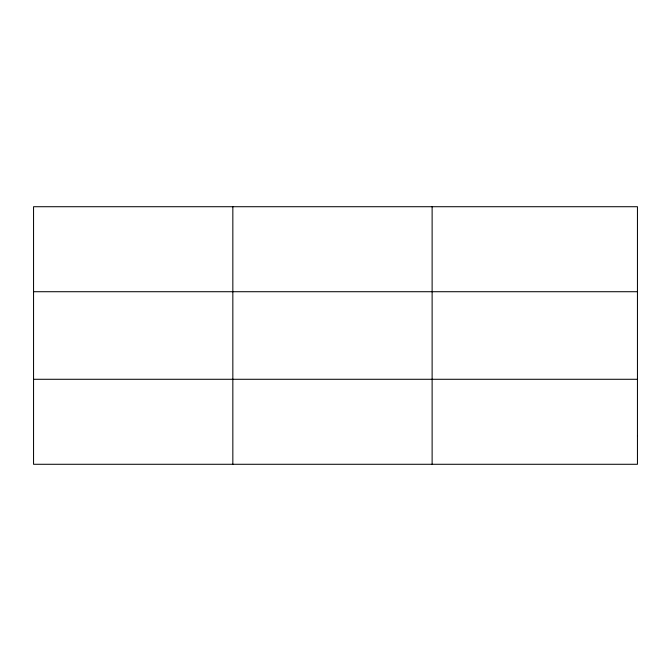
<?xml version="1.0" encoding="UTF-8"?>
<svg xmlns="http://www.w3.org/2000/svg" width="671" height="671" viewBox="0 0 671 671"><rect width="100%" height="100%" fill="white"/><g stroke="black" fill="none" stroke-linecap="round" stroke-linejoin="round"><path stroke-width="1.01" d="M232.837 464.282L232.837 206.718M432.124 464.282L432.124 206.718M33.55 291.717L637.45 291.717M33.55 379.283L637.45 379.283M637.45 435.949L637.45 464.282L33.55 464.282L33.55 206.718L637.45 206.718L637.45 435.949"/></g></svg>
